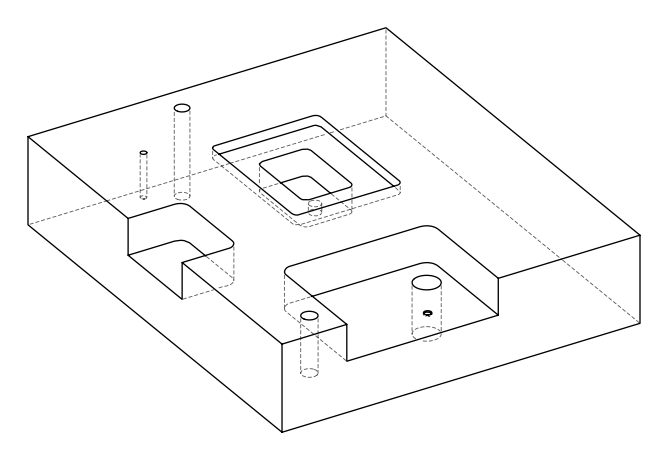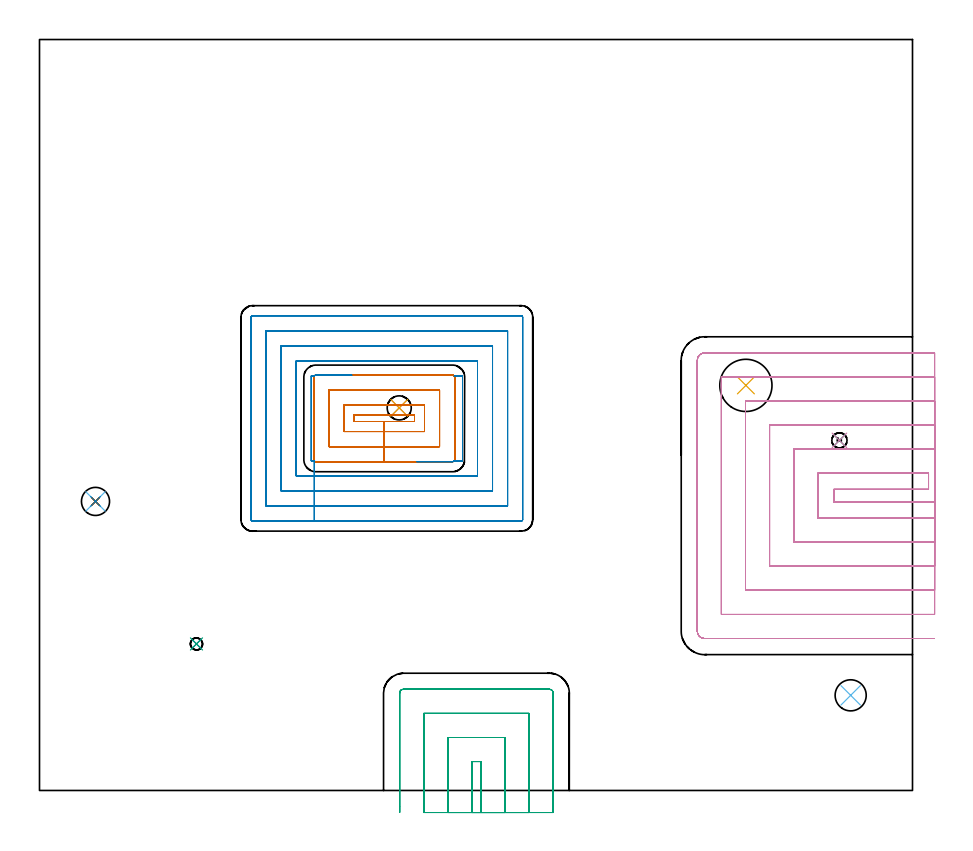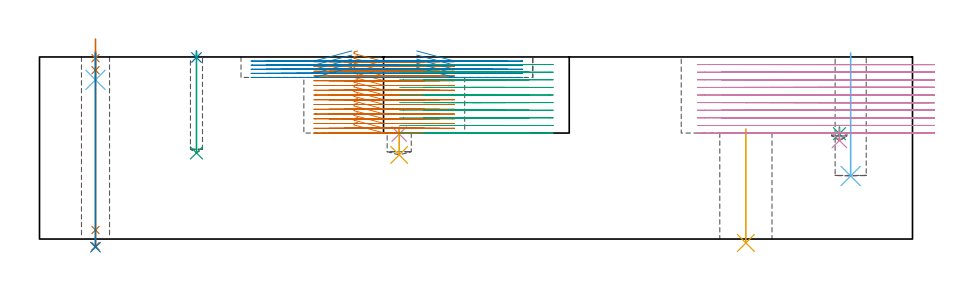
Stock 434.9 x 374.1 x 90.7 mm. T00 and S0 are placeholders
(PLAN: 16 operations, 10 tool changes, 105.5 min)
(1 SPOT_DRILL | STEP1HOLE_1 | NXT0321_9005460120000 | 0.03 min | 12 mm3)
(2 SPOT_DRILL_1 | STEP1POCKET | NXT0321_9005460120000 | 0.03 min | 7 mm3)
(3 SPOT_DRILL_2 | STEP1POCKET_1 | NXT0321_9005460120000 | 0.04 min | 4147 mm3)
(4 SPOT_DRILL_3 | STEP1POCKET_2 | NXT0321_9005460120000 | 0.04 min | 4174 mm3)
(5 INDEXABLE_INSERT_DRILL_THROUGH_HOLE_FROM_SOLID | STEP1HOLE | NXT0302_023 | 0.24 min | 48107 mm3)
(6 DRILL_BLIND_HOLE_INTO_CENTER | STEP1HOLE_1 | UGT0301_195 | 0.06 min | 443 mm3)
(7 GUN_DRILL_THROUGH_HOLE | STEP1HOLE_1 | UGT0307_006 | 0.51 min | 5291 mm3)
(8 DRILL_TO_ENLARGE_THROUGH_HOLE | STEP1HOLE_1 | NXT0301_104 | 0.39 min | 8186 mm3)
(9 DRILL_BLIND_HOLE_INTO_CENTER_1 | STEP1POCKET | UGT0301_025 | 0.2 min | 1301 mm3)
(10 DRILL_BLIND_HOLE_INTO_CENTER_2 | STEP1POCKET_1 | UGT0301_195 | 0.03 min | 118 mm3)
(11 DRILL_BLIND_HOLE_INTO_CENTER_3 | STEP1POCKET_2 | NXT0301_128 | 0.06 min | 1205 mm3)
(12 INDEXABLE_INSERT_DRILL_BLIND_HOLE_FROM_SOLID | STEP1POCKET_3 | NXT0302_002 | 0.25 min | 11132 mm3)
(13 MILL_RECTANGULAR_POCKET | POCKET_RECTANGULAR_STRAIGHT | NXT0201_013 | Follow Part, ap 2.5, ae 75% | 20.09 min | 155802 mm3)
(14 MILL_RECTANGULAR_POCKET_1 | POCKET_RECTANGULAR_STRAIGHT_1 | NXT0201_013 | Follow Part, ap 2.5, ae 75% | 17.5 min | 123088 mm3)
(15 MILL_SLOT | SLOT_PARTIAL_RECTANGULAR | NXT0201_012 | Follow Part, ap 4, ae 75% | 15.53 min | 203204 mm3)
(16 MILL_SLOT_1 | SLOT_PARTIAL_RECTANGULAR_1 | NXT0201_012 | Follow Part, ap 4, ae 75% | 50.56 min | 664675 mm3)
(TOOL NXT0321_9005460120000 | NC Spot Drill, 142deg, 12mm, Carbide, Uncoated | D12 PA142 FL30 Z2)
(TOOL NXT0302_023 | Index. Insert Drill 26mm [880-D2600L32-05] | D26 PA176 FL130 Z2)
(TOOL UGT0301_195 | Twist Drill 7.6 mm | D7.6 PA118 FL73 Z2)
(TOOL UGT0307_006 | Gun Drill 9 mm | D9 PA130 FL24 Z1)
(TOOL NXT0301_104 | Carbide Drill 14mm [860.1-1400-112A1-MM 2214] | D14 PA140 FL123 Z2)
(TOOL UGT0301_025 | Twist Drill 6 mm | D6 PA118 FL57 Z2)
(TOOL NXT0301_128 | Carbide Drill 12mm [861.1-1200-036A1-GP GC34] | D12 PA150 FL37.4 Z2)
(TOOL NXT0302_002 | Index. Insert Drill 15.5mm [880-D1550L20-05] | D15.5 PA176 FL78 Z2)
(TOOL NXT0201_013 | ENDMILL 10mm | D10 FL30 Z4)
(TOOL NXT0201_012 | ENDMILL 16mm [2P460-1600-NA 1630] | D16 FL38 Z6)
(OP 1 SPOT_DRILL)
G17 G21 G94 G90
T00 M6
G54
G17 G0 G90 X27.9 Y144. S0 M3
G43 Z100.7 H0
G94 G81 G98 Z90.097 F250. R93.7
G80
M5
M2
(OP 2 SPOT_DRILL_1)
G17 G21 G94 G90
T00 M6
G54
G17 G0 G90 X78.2 Y73. S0 M3
G43 Z100.7 H0
G94 G81 G98 Z90.442 F250. R93.7
G80
M5
M2
(OP 3 SPOT_DRILL_2)
G17 G21 G94 G90
T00 M6
G54
G17 G0 G90 X398.5 Y174.4 S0 M3
G43 Z100.7 H0
G94 G81 G98 Z52.473 F250. R55.8
G80
M5
M2
(OP 4 SPOT_DRILL_3)
G17 G21 G94 G90
T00 M6
G54
G17 G0 G90 X179.2 Y190.6 S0 M3
G43 Z100.7 H0
G94 G81 G98 Z52.284 F250. R55.8
G80
M5
M2
(OP 5 INDEXABLE_INSERT_DRILL_THROUGH_HOLE_FROM_SOLID)
G17 G21 G94 G90
T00 M6
G54
G17 G0 G90 X351.9 Y201.8 S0 M3
G43 Z100.7 H1
G94 G81 G98 Z-1.954 F250. R54.8
G80
M5
M2
(OP 6 DRILL_BLIND_HOLE_INTO_CENTER)
G17 G21 G94 G90
T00 M6
G54
G17 G0 G90 X27.9 Y144. S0 M3
G43 Z100.7 H0
G94 G81 G98 Z79.3 F250. R92.7
G80
M5
M2
(OP 7 GUN_DRILL_THROUGH_HOLE)
G17 G21 G94 G90
T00 M6
G54
G17 G0 G90 X27.9 Y144. M8
G43 Z100.7 H0
Z99.625
S716 M3
G94 G1 Z84.102 F125. M26
G4 X.084
Z4.5 F250.
G4 X.084
Z-3.598 F125.
G4 X.084
M5
M9
G0 Z99.625
Z100.7
M2
(OP 8 DRILL_TO_ENLARGE_THROUGH_HOLE)
G17 G21 G94 G90
T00 M6
G54
G17 G0 G90 X27.9 Y144. S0 M3
G43 Z100.7 H1
G94 G73 G98 Z-4.048 F250. Q13.535 R92.7
G80
M5
M2
(OP 9 DRILL_BLIND_HOLE_INTO_CENTER_1)
G17 G21 G94 G90
T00 M6
G54
G17 G0 G90 X78.2 Y73. S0 M3
G43 Z100.7 H0
G94 G81 G98 Z42.9 F250. R92.7
G80
M5
M2
(OP 10 DRILL_BLIND_HOLE_INTO_CENTER_2)
G17 G21 G94 G90
T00 M6
G54
G17 G0 G90 X398.5 Y174.4 S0 M3
G43 Z100.7 H0
G94 G81 G98 Z49.1 F250. R54.8
G80
M5
M2
(OP 11 DRILL_BLIND_HOLE_INTO_CENTER_3)
G17 G21 G94 G90
T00 M6
G54
G17 G0 G90 X179.2 Y190.6 S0 M3
G43 Z100.7 H1
G94 G81 G98 Z41.9 F250. R54.8
G80
M5
M2
(OP 12 INDEXABLE_INSERT_DRILL_BLIND_HOLE_FROM_SOLID)
G17 G21 G94 G90
T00 M6
G54
G17 G0 G90 X404.1 Y47.4 S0 M3
G43 Z100.7 H1
G94 G81 G98 Z31.4 F250. R92.7
G80
M5
M2
(OP 13 MILL_RECTANGULAR_POCKET)
G17 G21 G94 G90
T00 M6
G54
G17 G0 G90 X158.586 Y186.9 S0 M3
G43 Z100.7 H0
Z93.7
G94 G1 X156.7 Z93.194 F250.
Y183.8 Z92.364
X171.75 Z88.331
X186.8 F500.
Y186.9
X156.7
Y183.8
X171.75
Y178.8
X191.8
Y191.9
X151.7
Y178.8
X171.75
Y171.3
X199.3
Y199.4
X144.2
Y171.3
X171.75
Y163.8
X205.8
G3 X206.8 Y164.8 R1.
G1 Y205.9
G3 X205.8 Y206.9 R1.
G1 X137.7
G3 X136.7 Y205.9 R1.
G1 Y164.8
G3 X137.7 Y163.8 R1.
G1 X171.75
X172.75
G0 X158.586 Y186.9 Z91.331
G1 X156.7 Z90.826 F250.
Y183.8 Z89.995
X171.75 Z85.962
X186.8 F500.
Y186.9
X156.7
Y183.8
X171.75
Y178.8
X191.8
Y191.9
X151.7
Y178.8
X171.75
Y171.3
X199.3
Y199.4
X144.2
Y171.3
X171.75
Y163.8
X205.8
G3 X206.8 Y164.8 R1.
G1 Y205.9
G3 X205.8 Y206.9 R1.
G1 X137.7
G3 X136.7 Y205.9 R1.
G1 Y164.8
G3 X137.7 Y163.8 R1.
G1 X171.75
X172.75
G0 X158.586 Y186.9 Z88.962
G1 X156.7 Z88.457 F250.
Y183.8 Z87.626
X171.75 Z83.594
X186.8 F500.
Y186.9
X156.7
Y183.8
X171.75
Y178.8
X191.8
Y191.9
X151.7
Y178.8
X171.75
Y171.3
X199.3
Y199.4
X144.2
Y171.3
X171.75
Y163.8
X205.8
G3 X206.8 Y164.8 R1.
G1 Y205.9
G3 X205.8 Y206.9 R1.
G1 X137.7
G3 X136.7 Y205.9 R1.
G1 Y164.8
G3 X137.7 Y163.8 R1.
G1 X171.75
X172.75
G0 X158.586 Y186.9 Z86.594
G1 X156.7 Z86.088 F250.
Y183.8 Z85.258
X171.75 Z81.225
X186.8 F500.
Y186.9
X156.7
Y183.8
X171.75
Y178.8
X191.8
Y191.9
X151.7
Y178.8
X171.75
Y171.3
X199.3
Y199.4
X144.2
Y171.3
X171.75
Y163.8
X205.8
G3 X206.8 Y164.8 R1.
G1 Y205.9
G3 X205.8 Y206.9 R1.
G1 X137.7
G3 X136.7 Y205.9 R1.
G1 Y164.8
G3 X137.7 Y163.8 R1.
G1 X171.75
X172.75
G0 X158.586 Y186.9 Z84.225
G1 X156.7 Z83.719 F250.
Y183.8 Z82.889
X171.75 Z78.856
X186.8 F500.
Y186.9
X156.7
Y183.8
X171.75
Y178.8
X191.8
Y191.9
X151.7
Y178.8
X171.75
Y171.3
X199.3
Y199.4
X144.2
Y171.3
X171.75
Y163.8
X205.8
G3 X206.8 Y164.8 R1.
G1 Y205.9
G3 X205.8 Y206.9 R1.
G1 X137.7
G3 X136.7 Y205.9 R1.
G1 Y164.8
G3 X137.7 Y163.8 R1.
G1 X171.75
X172.75
G0 X158.586 Y186.9 Z81.856
G1 X156.7 Z81.351 F250.
Y183.8 Z80.52
X171.75 Z76.487
X186.8 F500.
Y186.9
X156.7
Y183.8
X171.75
Y178.8
X191.8
Y191.9
X151.7
Y178.8
X171.75
Y171.3
X199.3
Y199.4
X144.2
Y171.3
X171.75
Y163.8
X205.8
G3 X206.8 Y164.8 R1.
G1 Y205.9
G3 X205.8 Y206.9 R1.
G1 X137.7
G3 X136.7 Y205.9 R1.
G1 Y164.8
G3 X137.7 Y163.8 R1.
G1 X171.75
X172.75
G0 X158.586 Y186.9 Z79.487
G1 X156.7 Z78.982 F250.
Y183.8 Z78.151
X171.75 Z74.119
X186.8 F500.
Y186.9
X156.7
Y183.8
X171.75
Y178.8
X191.8
Y191.9
X151.7
Y178.8
X171.75
Y171.3
X199.3
Y199.4
X144.2
Y171.3
X171.75
Y163.8
X205.8
G3 X206.8 Y164.8 R1.
G1 Y205.9
G3 X205.8 Y206.9 R1.
G1 X137.7
G3 X136.7 Y205.9 R1.
G1 Y164.8
G3 X137.7 Y163.8 R1.
G1 X171.75
X172.75
G0 X158.586 Y186.9 Z77.119
G1 X156.7 Z76.613 F250.
Y183.8 Z75.783
X171.75 Z71.75
X186.8 F500.
Y186.9
X156.7
Y183.8
X171.75
Y178.8
X191.8
Y191.9
X151.7
Y178.8
X171.75
Y171.3
X199.3
Y199.4
X144.2
Y171.3
X171.75
Y163.8
X205.8
G3 X206.8 Y164.8 R1.
G1 Y205.9
G3 X205.8 Y206.9 R1.
G1 X137.7
G3 X136.7 Y205.9 R1.
G1 Y164.8
G3 X137.7 Y163.8 R1.
G1 X171.75
X172.75
G0 X158.586 Y186.9 Z74.75
G1 X156.7 Z74.244 F250.
Y183.8 Z73.414
X171.75 Z69.381
X186.8 F500.
Y186.9
X156.7
Y183.8
X171.75
Y178.8
X191.8
Y191.9
X151.7
Y178.8
X171.75
Y171.3
X199.3
Y199.4
X144.2
Y171.3
X171.75
Y163.8
X205.8
G3 X206.8 Y164.8 R1.
G1 Y205.9
G3 X205.8 Y206.9 R1.
G1 X137.7
G3 X136.7 Y205.9 R1.
G1 Y164.8
G3 X137.7 Y163.8 R1.
G1 X171.75
X172.75
G0 X158.586 Y186.9 Z72.381
G1 X156.7 Z71.876 F250.
Y183.8 Z71.045
X171.75 Z67.012
X186.8 F500.
Y186.9
X156.7
Y183.8
X171.75
Y178.8
X191.8
Y191.9
X151.7
Y178.8
X171.75
Y171.3
X199.3
Y199.4
X144.2
Y171.3
X171.75
Y163.8
X205.8
G3 X206.8 Y164.8 R1.
G1 Y205.9
G3 X205.8 Y206.9 R1.
G1 X137.7
G3 X136.7 Y205.9 R1.
G1 Y164.8
G3 X137.7 Y163.8 R1.
G1 X171.75
X172.75
G0 X158.586 Y186.9 Z70.012
G1 X156.7 Z69.507 F250.
Y183.8 Z68.676
X171.75 Z64.644
X186.8 F500.
Y186.9
X156.7
Y183.8
X171.75
Y178.8
X191.8
Y191.9
X151.7
Y178.8
X171.75
Y171.3
X199.3
Y199.4
X144.2
Y171.3
X171.75
Y163.8
X205.8
G3 X206.8 Y164.8 R1.
G1 Y205.9
G3 X205.8 Y206.9 R1.
G1 X137.7
G3 X136.7 Y205.9 R1.
G1 Y164.8
G3 X137.7 Y163.8 R1.
G1 X171.75
X172.75
G0 X158.586 Y186.9 Z67.644
G1 X156.7 Z67.138 F250.
Y183.8 Z66.308
X171.75 Z62.275
X186.8 F500.
Y186.9
X156.7
Y183.8
X171.75
Y178.8
X191.8
Y191.9
X151.7
Y178.8
X171.75
Y171.3
X199.3
Y199.4
X144.2
Y171.3
X171.75
Y163.8
X205.8
G3 X206.8 Y164.8 R1.
G1 Y205.9
G3 X205.8 Y206.9 R1.
G1 X137.7
G3 X136.7 Y205.9 R1.
G1 Y164.8
G3 X137.7 Y163.8 R1.
G1 X171.75
X172.75
G0 X158.586 Y186.9 Z65.275
G1 X156.7 Z64.77 F250.
Y183.8 Z63.939
X171.75 Z59.906
X186.8 F500.
Y186.9
X156.7
Y183.8
X171.75
Y178.8
X191.8
Y191.9
X151.7
Y178.8
X171.75
Y171.3
X199.3
Y199.4
X144.2
Y171.3
X171.75
Y163.8
X205.8
G3 X206.8 Y164.8 R1.
G1 Y205.9
G3 X205.8 Y206.9 R1.
G1 X137.7
G3 X136.7 Y205.9 R1.
G1 Y164.8
G3 X137.7 Y163.8 R1.
G1 X171.75
X172.75
G0 X158.586 Y186.9 Z62.906
G1 X156.7 Z62.401 F250.
Y183.8 Z61.57
X171.75 Z57.537
X186.8 F500.
Y186.9
X156.7
Y183.8
X171.75
Y178.8
X191.8
Y191.9
X151.7
Y178.8
X171.75
Y171.3
X199.3
Y199.4
X144.2
Y171.3
X171.75
Y163.8
X205.8
G3 X206.8 Y164.8 R1.
G1 Y205.9
G3 X205.8 Y206.9 R1.
G1 X137.7
G3 X136.7 Y205.9 R1.
G1 Y164.8
G3 X137.7 Y163.8 R1.
G1 X171.75
X172.75
G0 X158.586 Y186.9 Z60.537
G1 X156.7 Z60.032 F250.
Y183.8 Z59.201
X171.75 Z55.169
X186.8 F500.
Y186.9
X156.7
Y183.8
X171.75
Y178.8
X191.8
Y191.9
X151.7
Y178.8
X171.75
Y171.3
X199.3
Y199.4
X144.2
Y171.3
X171.75
Y163.8
X205.8
G3 X206.8 Y164.8 R1.
G1 Y205.9
G3 X205.8 Y206.9 R1.
G1 X137.7
G3 X136.7 Y205.9 R1.
G1 Y164.8
G3 X137.7 Y163.8 R1.
G1 X171.75
X172.75
G0 X158.586 Y186.9 Z58.169
G1 X156.7 Z57.663 F250.
Y183.8 Z56.833
X171.75 Z52.8
X186.8 F500.
Y186.9
X156.7
Y183.8
X171.75
Y178.8
X191.8
Y191.9
X151.7
Y178.8
X171.75
Y171.3
X199.3
Y199.4
X144.2
Y171.3
X171.75
Y163.8
X205.8
G3 X206.8 Y164.8 R1.
G1 Y205.9
G3 X205.8 Y206.9 R1.
G1 X137.7
G3 X136.7 Y205.9 R1.
G1 Y164.8
G3 X137.7 Y163.8 R1.
G1 X171.75
X172.75
G0 Z100.7
M5
M2
(OP 14 MILL_RECTANGULAR_POCKET_1)
G17 G21 G94 G90
T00 M6
G54
G17 G0 G90 X187.908 Y163.8 S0 M3
G43 Z100.7 H0
Z93.7
G94 G1 X205.295 Z89.041 F250.
X205.779 Y163.797 Z88.911
X205.997 Y163.829 Z88.853
X206.138 Y163.86 Z88.814
X206.473 Y164.06 Z88.709
X206.592 Y164.2 Z88.66
X210.7 F500.
Y206.5
X206.585
G0 X155.599 Y206.9 Z93.7
G1 X138.233 Z89.047 F250.
X137.729 Y206.904 Z88.912
X137.508 Y206.871 Z88.852
X137.292 Y206.816 Z88.792
X137.102 Y206.687 Z88.731
X136.916 Y206.5 Z88.66
X135.4 F500.
Y164.2
X136.911
Y156.7
X218.2
Y214.
X127.9
Y156.7
X136.911
Y149.2
X225.7
Y221.5
X120.4
Y149.2
X136.911
Y141.7
X233.2
Y229.
X112.9
Y141.7
X136.911
Y134.2
X240.
G3 X240.7 Y134.9 R0.7
G1 Y235.8
G3 X240. Y236.5 R0.7
G1 X106.1
G3 X105.4 Y235.8 R0.7
G1 Y134.9
G3 X106.1 Y134.2 R0.7
G1 X136.911
X137.911
G0 X187.91 Y163.8 Z91.66
G1 X205.282 Z87.005 F250.
X205.78 Y163.797 Z86.872
X205.997 Y163.829 Z86.813
X206.138 Y163.86 Z86.774
X206.332 Y163.955 Z86.717
X206.502 Y164.087 Z86.659
X206.592 Y164.2 Z86.62
X210.7 F500.
Y206.5
X206.585
G0 X155.599 Y206.9 Z91.66
G1 X138.233 Z87.007 F250.
X137.729 Y206.904 Z86.872
X137.508 Y206.871 Z86.812
X137.292 Y206.816 Z86.752
X137.102 Y206.687 Z86.691
X136.916 Y206.5 Z86.62
X135.4 F500.
Y164.2
X136.911
Y156.7
X218.2
Y214.
X127.9
Y156.7
X136.911
Y149.2
X225.7
Y221.5
X120.4
Y149.2
X136.911
Y141.7
X233.2
Y229.
X112.9
Y141.7
X136.911
Y134.2
X240.
G3 X240.7 Y134.9 R0.7
G1 Y235.8
G3 X240. Y236.5 R0.7
G1 X106.1
G3 X105.4 Y235.8 R0.7
G1 Y134.9
G3 X106.1 Y134.2 R0.7
G1 X136.911
X137.911
G0 X187.91 Y163.8 Z89.62
G1 X205.282 Z84.965 F250.
X205.78 Y163.797 Z84.832
X205.997 Y163.829 Z84.773
X206.138 Y163.86 Z84.734
X206.332 Y163.955 Z84.677
X206.502 Y164.087 Z84.619
X206.592 Y164.2 Z84.58
X210.7 F500.
Y206.5
X206.585
G0 X155.599 Y206.9 Z89.62
G1 X138.233 Z84.967 F250.
X137.729 Y206.904 Z84.832
X137.508 Y206.871 Z84.772
X137.292 Y206.816 Z84.712
X137.102 Y206.687 Z84.651
X136.916 Y206.5 Z84.58
X135.4 F500.
Y164.2
X136.911
Y156.7
X218.2
Y214.
X127.9
Y156.7
X136.911
Y149.2
X225.7
Y221.5
X120.4
Y149.2
X136.911
Y141.7
X233.2
Y229.
X112.9
Y141.7
X136.911
Y134.2
X240.
G3 X240.7 Y134.9 R0.7
G1 Y235.8
G3 X240. Y236.5 R0.7
G1 X106.1
G3 X105.4 Y235.8 R0.7
G1 Y134.9
G3 X106.1 Y134.2 R0.7
G1 X136.911
X137.911
G0 X187.91 Y163.8 Z87.58
G1 X205.282 Z82.925 F250.
X205.78 Y163.797 Z82.792
X205.997 Y163.829 Z82.733
X206.138 Y163.86 Z82.694
X206.332 Y163.955 Z82.636
X206.502 Y164.087 Z82.579
X206.592 Y164.2 Z82.54
X210.7 F500.
Y206.5
X206.585
G0 X155.599 Y206.9 Z87.58
G1 X138.233 Z82.927 F250.
X137.729 Y206.904 Z82.792
X137.508 Y206.871 Z82.732
X137.292 Y206.816 Z82.672
X137.102 Y206.687 Z82.611
X136.916 Y206.5 Z82.54
X135.4 F500.
Y164.2
X136.911
Y156.7
X218.2
Y214.
X127.9
Y156.7
X136.911
Y149.2
X225.7
Y221.5
X120.4
Y149.2
X136.911
Y141.7
X233.2
Y229.
X112.9
Y141.7
X136.911
Y134.2
X240.
G3 X240.7 Y134.9 R0.7
G1 Y235.8
G3 X240. Y236.5 R0.7
G1 X106.1
G3 X105.4 Y235.8 R0.7
G1 Y134.9
G3 X106.1 Y134.2 R0.7
G1 X136.911
X137.911
G0 X187.91 Y163.8 Z85.54
G1 X205.282 Z80.885 F250.
X205.78 Y163.797 Z80.752
X205.997 Y163.829 Z80.693
X206.138 Y163.86 Z80.654
X206.332 Y163.955 Z80.597
X206.502 Y164.087 Z80.539
X206.592 Y164.2 Z80.5
X210.7 F500.
Y206.5
X206.586
G0 X155.599 Y206.9 Z85.54
G1 X138.233 Z80.887 F250.
X137.729 Y206.904 Z80.752
X137.508 Y206.871 Z80.692
X137.292 Y206.816 Z80.632
X137.102 Y206.687 Z80.571
X136.916 Y206.5 Z80.5
X135.4 F500.
Y164.2
X136.911
Y156.7
X218.2
Y214.
X127.9
Y156.7
X136.911
Y149.2
X225.7
Y221.5
X120.4
Y149.2
X136.911
Y141.7
X233.2
Y229.
X112.9
Y141.7
X136.911
Y134.2
X240.
G3 X240.7 Y134.9 R0.7
G1 Y235.8
G3 X240. Y236.5 R0.7
G1 X106.1
G3 X105.4 Y235.8 R0.7
G1 Y134.9
G3 X106.1 Y134.2 R0.7
G1 X136.911
X137.911
G0 Z100.7
M5
M2
(OP 15 MILL_SLOT)
G17 G21 G94 G90
T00 M6
G54
G17 G0 G90 X219.9 Y-11. S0 M3
G43 Z100.7 H1
Z86.91
G94 G1 Y-8. F250.
Y14.4 F500.
X215.4
Y-8.
Y-11. F250.
X231.9
Y-8.
Y26.4 F500.
X203.4
Y-8.
Y-11. F250.
X243.9
Y-8.
Y38.4 F500.
X191.4
Y-8.
Y-11. F250.
X255.9
Y-8.
Y48.5 F500.
G3 X254. Y50.4 R1.9
G1 X181.3
G3 X179.4 Y48.5 R1.9
G1 Y-8.
Y-11. F250.
G0 X219.9 Z83.12
G1 Y-8.
Y14.4 F500.
X215.4
Y-8.
Y-11. F250.
X231.9
Y-8.
Y26.4 F500.
X203.4
Y-8.
Y-11. F250.
X243.9
Y-8.
Y38.4 F500.
X191.4
Y-8.
Y-11. F250.
X255.9
Y-8.
Y48.5 F500.
G3 X254. Y50.4 R1.9
G1 X181.3
G3 X179.4 Y48.5 R1.9
G1 Y-8.
Y-11. F250.
G0 X219.9 Z79.33
G1 Y-8.
Y14.4 F500.
X215.4
Y-8.
Y-11. F250.
X231.9
Y-8.
Y26.4 F500.
X203.4
Y-8.
Y-11. F250.
X243.9
Y-8.
Y38.4 F500.
X191.4
Y-8.
Y-11. F250.
X255.9
Y-8.
Y48.5 F500.
G3 X254. Y50.4 R1.9
G1 X181.3
G3 X179.4 Y48.5 R1.9
G1 Y-8.
Y-11. F250.
G0 X219.9 Z75.54
G1 Y-8.
Y14.4 F500.
X215.4
Y-8.
Y-11. F250.
X231.9
Y-8.
Y26.4 F500.
X203.4
Y-8.
Y-11. F250.
X243.9
Y-8.
Y38.4 F500.
X191.4
Y-8.
Y-11. F250.
X255.9
Y-8.
Y48.5 F500.
G3 X254. Y50.4 R1.9
G1 X181.3
G3 X179.4 Y48.5 R1.9
G1 Y-8.
Y-11. F250.
G0 X219.9 Z71.75
G1 Y-8.
Y14.4 F500.
X215.4
Y-8.
Y-11. F250.
X231.9
Y-8.
Y26.4 F500.
X203.4
Y-8.
Y-11. F250.
X243.9
Y-8.
Y38.4 F500.
X191.4
Y-8.
Y-11. F250.
X255.9
Y-8.
Y48.5 F500.
G3 X254. Y50.4 R1.9
G1 X181.3
G3 X179.4 Y48.5 R1.9
G1 Y-8.
Y-11. F250.
G0 X219.9 Z67.96
G1 Y-8.
Y14.4 F500.
X215.4
Y-8.
Y-11. F250.
X231.9
Y-8.
Y26.4 F500.
X203.4
Y-8.
Y-11. F250.
X243.9
Y-8.
Y38.4 F500.
X191.4
Y-8.
Y-11. F250.
X255.9
Y-8.
Y48.5 F500.
G3 X254. Y50.4 R1.9
G1 X181.3
G3 X179.4 Y48.5 R1.9
G1 Y-8.
Y-11. F250.
G0 X219.9 Z64.17
G1 Y-8.
Y14.4 F500.
X215.4
Y-8.
Y-11. F250.
X231.9
Y-8.
Y26.4 F500.
X203.4
Y-8.
Y-11. F250.
X243.9
Y-8.
Y38.4 F500.
X191.4
Y-8.
Y-11. F250.
X255.9
Y-8.
Y48.5 F500.
G3 X254. Y50.4 R1.9
G1 X181.3
G3 X179.4 Y48.5 R1.9
G1 Y-8.
Y-11. F250.
G0 X219.9 Z60.38
G1 Y-8.
Y14.4 F500.
X215.4
Y-8.
Y-11. F250.
X231.9
Y-8.
Y26.4 F500.
X203.4
Y-8.
Y-11. F250.
X243.9
Y-8.
Y38.4 F500.
X191.4
Y-8.
Y-11. F250.
X255.9
Y-8.
Y48.5 F500.
G3 X254. Y50.4 R1.9
G1 X181.3
G3 X179.4 Y48.5 R1.9
G1 Y-8.
Y-11. F250.
G0 X219.9 Z56.59
G1 Y-8.
Y14.4 F500.
X215.4
Y-8.
Y-11. F250.
X231.9
Y-8.
Y26.4 F500.
X203.4
Y-8.
Y-11. F250.
X243.9
Y-8.
Y38.4 F500.
X191.4
Y-8.
Y-11. F250.
X255.9
Y-8.
Y48.5 F500.
G3 X254. Y50.4 R1.9
G1 X181.3
G3 X179.4 Y48.5 R1.9
G1 Y-8.
Y-11. F250.
G0 X219.9 Z52.8
G1 Y-8.
Y14.4 F500.
X215.4
Y-8.
Y-11. F250.
X231.9
Y-8.
Y26.4 F500.
X203.4
Y-8.
Y-11. F250.
X243.9
Y-8.
Y38.4 F500.
X191.4
Y-8.
Y-11. F250.
X255.9
Y-8.
Y48.5 F500.
G3 X254. Y50.4 R1.9
G1 X181.3
G3 X179.4 Y48.5 R1.9
G1 Y-8.
Y-11. F250.
G0 Z100.7
M5
M2
(OP 16 MILL_SLOT_1)
G17 G21 G94 G90
T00 M6
G54
G17 G0 G90 X445.9 Y143.7 S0 M3
G43 Z100.7 H1
Z86.91
G94 G1 X442.9 F250.
X395.7 F500.
Y150.
X442.9
Y158.
X387.7
Y135.7
X442.9
X445.9 F250.
Y170.
X442.9
X375.7 F500.
Y123.7
X442.9
X445.9 F250.
Y182.
X442.9
X363.7 F500.
Y111.7
X442.9
X445.9 F250.
Y194.
X442.9
X351.7 F500.
Y99.7
X442.9
X445.9 F250.
Y206.
X442.9
X354.597 F500.
X351.597 F250.
X352.195
X349.195
X339.7 F500.
Y87.7
X442.9
X445.9 F250.
Y218.
X442.9
X331.4 F500.
G3 X327.7 Y214.3 R3.7
G1 Y79.4
G3 X331.4 Y75.7 R3.7
G1 X442.9
X445.9 F250.
G0 Y143.7 Z83.12
G1 X442.9
X395.7 F500.
Y150.
X442.9
Y158.
X387.7
Y135.7
X442.9
X445.9 F250.
Y170.
X442.9
X375.7 F500.
Y123.7
X442.9
X445.9 F250.
Y182.
X442.9
X363.7 F500.
Y111.7
X442.9
X445.9 F250.
Y194.
X442.9
X351.7 F500.
Y99.7
X442.9
X445.9 F250.
Y206.
X442.9
X354.597 F500.
X351.597 F250.
X352.195
X349.195
X339.7 F500.
Y87.7
X442.9
X445.9 F250.
Y218.
X442.9
X331.4 F500.
G3 X327.7 Y214.3 R3.7
G1 Y79.4
G3 X331.4 Y75.7 R3.7
G1 X442.9
X445.9 F250.
G0 Y143.7 Z79.33
G1 X442.9
X395.7 F500.
Y150.
X442.9
Y158.
X387.7
Y135.7
X442.9
X445.9 F250.
Y170.
X442.9
X375.7 F500.
Y123.7
X442.9
X445.9 F250.
Y182.
X442.9
X363.7 F500.
Y111.7
X442.9
X445.9 F250.
Y194.
X442.9
X351.7 F500.
Y99.7
X442.9
X445.9 F250.
Y206.
X442.9
X354.597 F500.
X351.597 F250.
X352.195
X349.195
X339.7 F500.
Y87.7
X442.9
X445.9 F250.
Y218.
X442.9
X331.4 F500.
G3 X327.7 Y214.3 R3.7
G1 Y79.4
G3 X331.4 Y75.7 R3.7
G1 X442.9
X445.9 F250.
G0 Y143.7 Z75.54
G1 X442.9
X395.7 F500.
Y150.
X442.9
Y158.
X387.7
Y135.7
X442.9
X445.9 F250.
Y170.
X442.9
X375.7 F500.
Y123.7
X442.9
X445.9 F250.
Y182.
X442.9
X363.7 F500.
Y111.7
X442.9
X445.9 F250.
Y194.
X442.9
X351.7 F500.
Y99.7
X442.9
X445.9 F250.
Y206.
X442.9
X354.597 F500.
X351.597 F250.
X352.195
X349.195
X339.7 F500.
Y87.7
X442.9
X445.9 F250.
Y218.
X442.9
X331.4 F500.
G3 X327.7 Y214.3 R3.7
G1 Y79.4
G3 X331.4 Y75.7 R3.7
G1 X442.9
X445.9 F250.
G0 Y143.7 Z71.75
G1 X442.9
X395.7 F500.
Y150.
X442.9
Y158.
X387.7
Y135.7
X442.9
X445.9 F250.
Y170.
X442.9
X375.7 F500.
Y123.7
X442.9
X445.9 F250.
Y182.
X442.9
X363.7 F500.
Y111.7
X442.9
X445.9 F250.
Y194.
X442.9
X351.7 F500.
Y99.7
X442.9
X445.9 F250.
Y206.
X442.9
X354.597 F500.
X351.597 F250.
X352.195
X349.195
X339.7 F500.
Y87.7
X442.9
X445.9 F250.
Y218.
X442.9
X331.4 F500.
G3 X327.7 Y214.3 R3.7
G1 Y79.4
G3 X331.4 Y75.7 R3.7
G1 X442.9
X445.9 F250.
G0 Y143.7 Z67.96
G1 X442.9
X395.7 F500.
Y150.
X442.9
Y158.
X387.7
Y135.7
X442.9
X445.9 F250.
Y170.
X442.9
X375.7 F500.
Y123.7
X442.9
X445.9 F250.
Y182.
X442.9
X363.7 F500.
Y111.7
X442.9
X445.9 F250.
Y194.
X442.9
X351.7 F500.
Y99.7
X442.9
X445.9 F250.
Y206.
X442.9
X354.595 F500.
X351.595 F250.
X352.195
X349.195
X339.7 F500.
Y87.7
X442.9
X445.9 F250.
Y218.
X442.9
X331.4 F500.
G3 X327.7 Y214.3 R3.7
G1 Y79.4
G3 X331.4 Y75.7 R3.7
G1 X442.9
X445.9 F250.
G0 Y143.7 Z64.17
G1 X442.9
X395.7 F500.
Y150.
X442.9
Y158.
X387.7
Y135.7
X442.9
X445.9 F250.
Y170.
X442.9
X375.7 F500.
Y123.7
X442.9
X445.9 F250.
Y182.
X442.9
X363.7 F500.
Y111.7
X442.9
X445.9 F250.
Y194.
X442.9
X351.7 F500.
Y99.7
X442.9
X445.9 F250.
Y206.
X442.9
X354.595 F500.
X351.595 F250.
X352.195
X349.195
X339.7 F500.
Y87.7
X442.9
X445.9 F250.
Y218.
X442.9
X331.4 F500.
G3 X327.7 Y214.3 R3.7
G1 Y79.4
G3 X331.4 Y75.7 R3.7
G1 X442.9
X445.9 F250.
G0 Y143.7 Z60.38
G1 X442.9
X395.7 F500.
Y150.
X442.9
Y158.
X387.7
Y135.7
X442.9
X445.9 F250.
Y170.
X442.9
X375.7 F500.
Y123.7
X442.9
X445.9 F250.
Y182.
X442.9
X363.7 F500.
Y111.7
X442.9
X445.9 F250.
Y194.
X442.9
X351.7 F500.
Y99.7
X442.9
X445.9 F250.
Y206.
X442.9
X354.597 F500.
X351.597 F250.
X352.195
X349.195
X339.7 F500.
Y87.7
X442.9
X445.9 F250.
Y218.
X442.9
X331.4 F500.
G3 X327.7 Y214.3 R3.7
G1 Y79.4
G3 X331.4 Y75.7 R3.7
G1 X442.9
X445.9 F250.
G0 Y143.7 Z56.59
G1 X442.9
X395.7 F500.
Y150.
X442.9
Y158.
X387.7
Y135.7
X442.9
X445.9 F250.
Y170.
X442.9
X375.7 F500.
Y123.7
X442.9
X445.9 F250.
Y182.
X442.9
X363.7 F500.
Y111.7
X442.9
X445.9 F250.
Y194.
X442.9
X351.7 F500.
Y99.7
X442.9
X445.9 F250.
Y206.
X442.9
X354.597 F500.
X351.597 F250.
X352.195
X349.195
X339.7 F500.
Y87.7
X442.9
X445.9 F250.
Y218.
X442.9
X331.4 F500.
G3 X327.7 Y214.3 R3.7
G1 Y79.4
G3 X331.4 Y75.7 R3.7
G1 X442.9
X445.9 F250.
G0 Y143.7 Z52.8
G1 X442.9
X395.7 F500.
Y150.
X442.9
Y158.
X387.7
Y135.7
X442.9
X445.9 F250.
Y170.
X442.9
X375.7 F500.
Y123.7
X442.9
X445.9 F250.
Y182.
X442.9
X363.7 F500.
Y111.7
X442.9
X445.9 F250.
Y194.
X442.9
X351.7 F500.
Y99.7
X442.9
X445.9 F250.
Y206.
X442.9
X354.594 F500.
X351.594 F250.
X352.195
X349.195
X339.7 F500.
Y87.7
X442.9
X445.9 F250.
Y218.
X442.9
X331.4 F500.
G3 X327.7 Y214.3 R3.7
G1 Y79.4
G3 X331.4 Y75.7 R3.7
G1 X442.9
X445.9 F250.
G0 Z100.7
M5
M2
